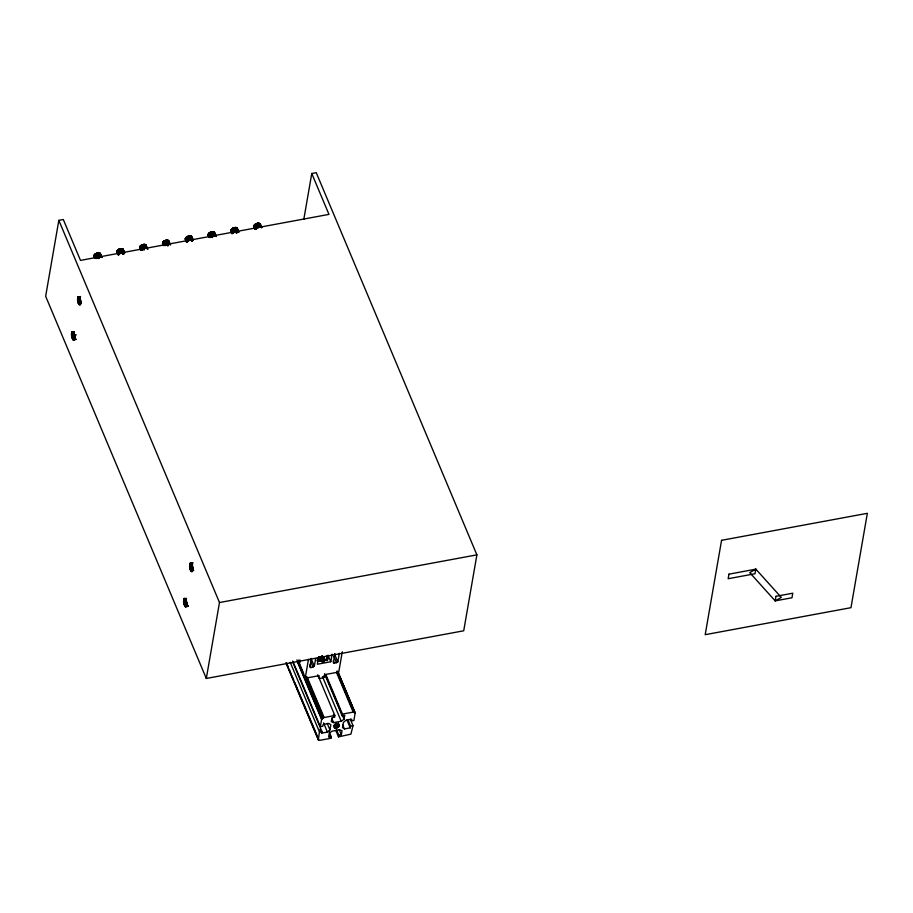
<?xml version="1.0" encoding="UTF-8"?>
<svg xmlns="http://www.w3.org/2000/svg" width="913" height="913" viewBox="0 0 913 913"><rect width="100%" height="100%" fill="white"/><g stroke="black" fill="none" stroke-linecap="round" stroke-linejoin="round"><path stroke-width="1.37" d="M123.449 250.55C123.381 246.407 114.81 249.785 117.298 252.958M140.134 248.724C137.315 245.152 147.735 242.116 145.977 246.978M191.947 237.871C191.878 233.717 183.308 237.106 185.796 240.267M214.566 234.127C215.833 229.414 205.882 232.587 208.621 236.045M232.45 232.187C227.154 230.11 237.871 224.404 237.551 229.574M323.248 661.469C325.93 660.053 324.206 656.299 321.65 655.968M327.641 659.802L326.352 656.173M318.694 656.641L317.37 664.23L330.803 661.742L328.007 655.157C329.273 660.852 321.216 662.884 317.336 660.225M71.511 333.313C72.389 327.687 75.517 336.692 74.672 338.723C73.439 344.486 68.407 330.358 74.318 332.789M77.582 298.38C78.45 292.765 81.577 301.758 80.732 303.789C79.499 309.564 74.467 295.424 80.378 297.855M183.604 599.944C184.472 594.329 187.599 603.322 186.754 605.365C185.522 611.128 180.489 596.999 186.4 599.43M189.664 565.021C190.532 559.395 193.67 568.4 192.814 570.431C191.582 576.194 186.56 562.066 192.46 564.496M260.467 225.02C260.022 221.094 251.885 224.484 254.282 227.588M100.498 255.104C101.297 250.561 91.814 253.848 94.473 257.181M311.767 173.504L328.954 214.384L80.492 260.399L63.305 219.519L58.831 220.353L45.65 296.28L206.304 678.462L463.713 630.792L476.894 554.853L316.24 172.671L311.767 173.504L303.789 219.44M206.304 678.462L219.485 602.534L58.831 220.353M299.921 659.973L299.213 664.025L305.193 678.245L319.185 675.654C315.852 680.253 326.569 678.268 324.777 674.616L338.769 672.025L342.284 651.779M305.193 678.245L308.48 659.346M311.333 658.456L309.838 667.095L310.819 667.643L314.312 666.262L315.67 658.456M317.313 661.389L317.77 658.787M317.656 661.252L318.329 657.349M318.009 661.138L318.683 657.234M318.386 661.058L319.059 657.143M318.763 661.001L319.447 657.098M319.162 660.978L319.835 657.063M319.561 660.978L320.235 657.075M319.961 661.012L320.634 657.109M320.349 661.08L321.034 657.177M320.748 661.172L321.422 657.269M321.125 661.297L322.027 656.093M321.49 661.446L322.392 656.242M321.833 661.617L322.746 656.413M322.163 661.822L323.065 656.618M322.472 662.039L323.373 656.835M322.974 660.989L323.647 657.075M323.213 661.24L323.898 657.337M323.43 661.514L324.115 657.611M323.613 661.811L324.286 657.896M323.761 662.108L324.435 658.193M324.092 661.103L324.549 658.501M324.195 661.72L324.617 658.809M324.183 662.028L324.64 659.426M327.288 657.668L327.641 655.648M327.082 660.795L327.436 658.764M327.482 658.193L327.824 656.173M327.596 658.73L328.121 655.694M327.584 659.825L328.178 656.23M330.803 661.742L332.127 654.153M290.186 662.29L319.436 731.872L318.34 739.872L320.155 740.272L330.894 738.275L331.179 736.608L328.977 731.359M319.938 729.225L321.604 733.162L327.413 732.089L329.958 729.932L330.848 724.762L328.92 723.427L323.099 724.511L322.803 726.257L320.337 726.714L321.604 719.421L323.51 717.652L334.843 715.495L317.735 674.798M334.923 653.628L333.336 662.747L334.329 663.295L337.821 661.914L339.316 653.274M321.604 733.162L321.901 731.416L292.651 661.834M324.503 673.748L342.17 715.758L344.737 715.278L344.053 719.227L341.222 721.224L333.61 722.628L331.293 721.601L331.99 717.652L334.557 717.173L334.843 715.495M350.261 719.09L353.011 725.652L350.912 734.143L338.506 736.871L338.791 735.205L336.589 729.944M342.17 715.758L342.455 714.092L325.895 674.696M338.791 735.205L341.371 734.725L342.055 730.777L339.739 729.738L332.127 731.142L329.296 733.139L328.612 737.088L331.179 736.608M338.061 672.116L355.168 712.825L353.913 720.494L351.448 720.95L351.756 719.204L345.936 720.277L343.402 722.445L342.501 727.604L344.429 728.939L350.25 727.855L350.558 726.109L347.796 719.547M168.985 242.424C169.784 237.871 160.3 241.158 162.959 244.501M339.305 726.155C335.973 718.451 329.844 733.778 339.305 726.155L338.198 723.53M77.731 297.067L80.527 296.542M77.673 297.341L80.47 296.828M77.628 297.661L80.424 297.136M77.594 298.003L80.39 297.49M77.582 298.779L80.378 298.254M77.594 299.19L80.39 298.677M77.628 299.635L80.424 299.11M77.673 300.08L80.47 299.555M77.731 300.537L80.527 300.012M77.81 300.993L80.606 300.468M77.89 301.45L80.686 300.936M77.993 301.906L80.789 301.381M78.107 302.34L80.903 301.826M78.221 302.774L81.017 302.26M78.358 303.184L81.154 302.671M78.495 303.573L81.291 303.059M78.632 303.938L81.428 303.413M71.602 332.275L74.398 331.75M71.556 332.583L74.352 332.07M71.534 332.937L74.33 332.412M71.511 333.702L74.318 333.188M71.534 334.124L74.33 333.61M71.568 334.557L74.364 334.044M71.613 335.003L74.41 334.489M71.671 335.459L75.87 334.683M71.739 335.916L75.939 335.139M71.83 336.383L74.626 335.858M71.933 336.829L74.729 336.315M72.036 337.274L74.843 336.76M72.161 337.707L74.957 337.182M72.287 338.118L75.083 337.593M72.424 338.506L75.231 337.981M72.572 338.871L75.368 338.346M72.72 339.202L75.517 338.677M72.869 339.499L75.676 338.985M73.029 339.773L75.825 339.248M73.188 340.001L75.984 339.476M189.972 563.253L192.769 562.739M189.881 563.458L192.677 562.944M189.813 563.709L192.609 563.184M189.756 563.983L192.552 563.469M189.71 564.302L192.506 563.778M189.676 564.645L192.472 564.12M189.664 565.421L192.46 564.896M189.676 565.832L192.483 565.318M189.71 566.265L192.506 565.752M189.756 566.722L192.552 566.197M189.813 567.178L192.62 566.653M189.893 567.635L192.689 567.11M189.984 568.091L192.78 567.566M190.075 568.537L192.871 568.023M190.189 568.982L192.985 568.468M190.303 569.415L193.111 568.89M190.44 569.826L193.236 569.301M190.577 570.214L193.373 569.689M190.726 570.579L193.522 570.054M190.874 570.91L193.67 570.397M183.684 598.917L186.492 598.392M183.65 599.225L186.446 598.711M183.616 599.579L186.412 599.054M183.604 600.343L186.4 599.83M183.616 600.765L186.412 600.252M183.65 601.199L186.446 600.686M183.696 601.644L186.492 601.131M183.753 602.101L186.549 601.587M183.833 602.557L186.629 602.044M183.912 603.014L186.709 602.5M184.015 603.47L186.811 602.957M184.129 603.915L186.925 603.402M184.243 604.338L187.039 603.824M184.38 604.748L187.176 604.235M184.517 605.148L187.313 604.623M184.654 605.502L187.45 604.988M184.803 605.844L187.599 605.319M184.962 606.141L187.758 605.627M185.111 606.403L187.907 605.89M185.271 606.631L188.067 606.118M185.419 606.825L188.226 606.3M219.485 602.534L476.894 554.853M342.455 714.092L353.205 712.106L355.168 712.825M319.436 731.872L321.901 731.416M350.558 726.109L353.011 725.652M318.409 661.411L317.256 660.487M260.342 224.153L261.552 227.04M260.068 223.799L261.723 227.736M259.806 223.617L261.597 227.645M259.486 223.468L261.312 227.474M259.315 223.411L260.97 227.348M259.132 223.354L260.787 227.291M258.938 223.32L260.593 227.257M258.527 223.286L260.399 227.234M258.311 223.286L259.965 227.223M258.082 223.297L259.737 227.234M257.854 223.308L259.509 227.246M257.626 223.343L259.281 227.28M257.398 223.388L259.052 227.326M257.158 223.445L258.813 227.383M256.918 223.502L258.573 227.44M256.69 223.582L258.345 227.52M256.45 223.674L258.105 227.611M256.222 223.765L257.877 227.702M255.994 223.868L257.649 227.805M255.777 223.982L257.432 227.919M255.56 224.107L257.215 228.045M255.355 224.233L257.01 228.17M255.161 224.37L256.815 228.307M254.978 224.507L256.633 228.444M254.795 224.655L256.45 228.592M254.624 224.803L256.279 228.741M254.476 224.963L256.131 228.901M254.339 225.123L255.994 229.06M254.213 225.283L255.868 229.22M253.997 225.614L255.104 228.239M253.917 225.773L255.012 228.398M253.848 225.945L254.898 228.729M253.757 226.264L254.841 229.197M253.746 226.721L254.853 229.346M237.232 228.033L238.989 232.073M236.969 227.839L238.704 232.039M236.661 227.691L238.476 231.697M236.49 227.634L238.145 231.571M236.307 227.588L237.962 231.525M236.113 227.554L237.768 231.491M235.908 227.531L237.563 231.468M235.691 227.508L237.346 231.446M235.474 227.508L237.129 231.446M235.257 227.52L236.912 231.457M235.029 227.542L236.684 231.48M234.789 227.577L237.003 232.826M234.561 227.611L236.764 232.872M234.321 227.668L236.535 232.918M234.093 227.736L236.296 232.986M233.854 227.816L235.508 231.754M233.625 227.896L235.28 231.834M233.386 227.988L235.052 231.925M233.169 228.102L234.824 232.039M232.941 228.204L234.607 232.142M232.735 228.33L234.39 232.267M232.53 228.455L234.185 232.393M232.324 228.592L233.99 232.53M232.142 228.741L233.796 232.678M231.959 228.878L233.625 232.826M231.799 229.037L233.454 232.975M231.64 229.186L232.747 231.822M231.503 229.346L232.61 231.97M231.377 229.517L232.484 232.142M231.263 229.677L232.267 232.461M231.08 230.008L232.187 232.632M231.012 230.167L232.062 232.963M230.921 230.498L232.005 233.272M230.898 230.806L232.096 233.865M214.509 232.37L216.335 236.547M214.281 232.153L216.05 236.193M213.996 231.993L215.879 236.262M213.653 231.868L215.491 235.862M213.471 231.811L215.126 235.748M213.277 231.776L214.932 235.714M213.071 231.754L214.726 235.691M212.866 231.742L214.521 235.68M212.649 231.742L214.304 235.68M212.421 231.742L214.076 235.691M212.193 231.765L213.847 235.702M211.964 231.799L213.619 235.737M211.725 231.845L213.38 235.782M211.496 231.902L213.151 235.839M211.257 231.959L212.912 235.896M211.017 232.039L212.683 235.976M210.789 232.13L212.444 236.068M210.561 232.222L212.215 236.159M210.332 232.324L212.546 237.574M210.116 232.438L211.77 236.376M209.899 232.564L211.554 236.501M209.693 232.689L211.348 236.627M209.499 232.826L211.154 236.764M209.305 232.963L210.971 236.901M209.134 233.112L210.789 237.049M208.963 233.26L210.618 237.197M208.815 233.42L210.469 237.357M208.678 233.58L210.332 237.517M208.541 233.739L209.648 236.364M208.426 233.899L209.534 236.535M208.335 234.07L209.351 236.855M208.187 234.401L209.282 237.026M208.13 234.561L209.203 237.346M208.073 234.881L209.18 237.506M191.776 236.707L193.088 239.868M191.445 236.387L193.225 240.427M191.159 236.216L192.963 240.233M191 236.147L192.654 240.085M190.828 236.09L192.483 240.028M190.452 236.011L192.301 239.982M190.246 235.988L191.901 239.925M190.03 235.965L192.244 241.215M189.813 235.965L192.027 241.215M189.596 235.976L191.798 241.226M189.368 235.999L191.022 239.936M189.128 236.033L190.783 239.971M188.9 236.068L190.555 240.016M188.66 236.125L190.315 240.062M188.432 236.193L190.087 240.13M188.192 236.273L189.847 240.21M187.964 236.353L189.619 240.29M187.724 236.444L189.379 240.381M187.507 236.558L189.162 240.496M187.279 236.661L188.934 240.598M187.074 236.787L188.729 240.724M186.868 236.912L188.523 240.849M186.663 237.049L188.318 240.986M186.48 237.197L188.135 241.135M186.298 237.334L187.405 239.971M186.138 237.494L187.793 241.431M185.978 237.642L187.633 241.591M185.841 237.802L187.496 241.74M185.716 237.973L187.37 241.911M185.601 238.133L187.256 242.071M185.499 238.293L186.606 240.918M185.419 238.464L186.457 241.249M185.293 238.784L186.366 241.58M185.248 239.103L186.355 242.036M168.734 240.712L170.594 244.878M168.483 240.53L170.217 244.718M168.163 240.381L169.989 244.387M167.992 240.324L169.647 244.262M167.809 240.267L169.464 244.205M167.615 240.233L169.27 244.17M167.41 240.21L169.065 244.148M167.205 240.199L168.859 244.136M166.988 240.199L168.643 244.136M166.759 240.199L168.414 244.148M166.531 240.222L168.186 244.159M166.303 240.256L168.506 245.506M166.063 240.302L168.277 245.551M165.835 240.359L168.038 245.608M165.595 240.416L167.798 245.677M165.356 240.496L167.57 245.745M165.127 240.587L166.782 244.524M164.899 240.678L166.554 244.616M164.671 240.781L166.326 244.718M164.454 240.895L166.109 244.832M164.237 241.021L165.892 244.958M164.032 241.146L165.687 245.083M163.838 241.283L165.493 245.22M163.644 241.42L165.299 245.357M163.473 241.568L165.127 245.506M163.301 241.717L164.956 245.654M163.153 241.877L164.26 244.501M163.005 242.036L164.112 244.661M162.879 242.196L163.872 244.992M162.674 242.527L163.769 245.152M162.582 242.687L163.689 245.312M162.514 242.858L163.575 245.643M334.557 654.153L337.821 661.914M333.85 656.413L336.566 662.884M333.245 660.704L334.329 663.295M337.513 671.192L355.18 713.201M337.593 671.546L354.712 712.254M337.171 671.397L354.29 712.094M336.657 671.34L353.776 712.049M336.646 672.71L353.205 712.106M346.94 719.98L350.25 727.855M145.909 244.946L147.906 249.363M145.646 244.752L147.381 248.952M145.498 244.673L147.153 248.61M145.167 244.547L146.993 248.541M144.984 244.501L146.639 248.439M144.79 244.467L146.445 248.404M144.585 244.444L146.24 248.382M325.29 674.593L340.195 710.04M341.302 712.665L344.053 719.227M144.368 244.422L146.023 248.359M144.151 244.422L145.806 248.359M143.934 244.433L145.589 248.37M143.706 244.456L145.361 248.393M143.467 244.49L145.121 248.427M143.238 244.524L144.893 248.473M142.999 244.581L144.653 248.519M142.759 244.65L144.414 248.587M142.531 244.73L144.186 248.667M142.291 244.81L143.946 248.747M142.063 244.901L143.718 248.838M141.846 245.015L144.049 250.265M141.618 245.118L143.273 249.055M141.412 245.243L143.067 249.181M141.207 245.369L142.862 249.306M322.449 676.579L341.222 721.224M342.774 725.002L344.429 728.939M141.001 245.506L142.656 249.443M140.819 245.654L142.474 249.591M140.636 245.791L142.291 249.74M140.476 245.951L142.131 249.888M140.317 246.099L141.972 250.048M140.18 246.259L141.835 250.196M140.054 246.43L141.15 249.055M139.94 246.59L141.036 249.215M139.837 246.75L140.864 249.546M139.689 247.081L140.796 249.706M139.632 247.24L140.682 250.185M139.575 247.72L140.682 250.345M338.369 723.039L339.476 725.664M311.059 658.513L314.312 666.262M337.867 724.02L338.974 726.645M333.45 714.548L334.557 717.173M336.829 723.164L338.495 727.102M310.352 660.772L313.068 667.232M339.157 729.476L341.371 734.725M336.246 723.575L337.901 727.513M335.573 723.895L337.228 727.832M334.866 724.112L336.52 728.049M309.735 665.063L310.819 667.643M331.955 718.691L333.61 722.628M334.729 725.515L335.824 728.152M334.078 725.493L335.185 728.129M335.744 730.309L338.506 736.871M333.53 725.356L334.637 727.981M327.196 723.358L329.958 729.932M306.996 676.784L324.104 717.492M306.403 676.944L323.51 717.652M298.665 660.122L299.772 662.758M306.391 678.507L322.951 717.903M298.163 660.453L303.675 673.589M304.782 676.213L322.449 718.223M329.787 735.65L330.894 738.275M297.752 660.829L322.038 718.611M323.556 722.902L327.413 732.089M296.908 659.928L321.741 719.01M297.318 661.651L321.604 719.421M123.187 249.283L124.613 252.707M122.947 249.066L124.613 253.015M122.662 248.907L124.476 252.924M122.502 248.838L124.157 252.775M122.148 248.724L123.985 252.718M121.954 248.69L123.609 252.627M121.749 248.667L123.963 253.917M121.543 248.656L123.746 253.905M121.326 248.656L123.529 253.905M121.098 248.656L123.301 253.917M120.87 248.678L123.072 253.928M120.642 248.713L122.844 253.962M120.402 248.758L122.616 254.008M120.174 248.815L121.828 252.753M119.934 248.872L121.589 252.81M119.694 248.952L121.349 252.89M119.466 249.044L121.121 252.981M292.742 661.058L320.337 726.714M119.238 249.135L120.893 253.072M119.01 249.238L120.664 253.175M118.793 249.352L120.448 253.289M118.576 249.477L120.231 253.415M118.37 249.603L120.025 253.54M118.176 249.74L119.831 253.677M117.982 249.877L119.637 253.814M117.811 250.025L119.466 253.962M117.64 250.173L119.295 254.111M117.492 250.333L119.147 254.271M117.343 250.493L118.998 254.43M117.218 250.653L118.873 254.59M117.104 250.813L118.758 254.761M117.012 250.984L118.667 254.921M116.921 251.143L117.96 253.94M116.807 251.474L117.868 254.259M116.75 251.794L117.891 254.864M286.499 662.804L288.154 666.741M289.261 669.366L290.916 673.303M292.023 675.94L293.678 679.877M294.785 682.502L317.404 736.335M286.077 662.644L318.648 740.123M286.168 663.386L318.34 739.872M100.441 253.62L102.096 257.557M100.122 253.3L102.005 257.443M99.837 253.129L101.72 257.409M99.677 253.061L101.332 256.998M99.506 253.004L101.16 256.941M99.118 252.924L100.966 256.895M98.924 252.901L100.578 256.838M98.707 252.878L100.362 256.815M98.49 252.878L100.145 256.815M98.273 252.89L99.928 256.827M98.045 252.912L99.7 256.85M97.805 252.947L99.46 256.884M97.577 252.981L99.232 256.93M97.337 253.038L98.992 256.975M97.098 253.106L99.312 258.356M96.869 253.186L99.072 258.436M96.63 253.266L98.844 258.516M96.401 253.358L98.056 257.295M96.173 253.472L97.839 257.409M95.956 253.574L97.611 257.512M95.751 253.7L97.406 257.637M95.534 253.825L97.2 257.763M95.34 253.962L96.995 257.9M95.157 254.111L96.812 258.048M94.975 254.248L96.63 258.196M94.815 254.407L96.47 258.345M94.655 254.556L96.31 258.505M94.518 254.716L95.625 257.34M94.393 254.887L95.488 257.512M94.279 255.047L95.374 257.671M94.176 255.206L95.283 257.831M94.096 255.378L95.123 258.162M93.971 255.697L95.078 258.322M93.936 255.868L95.043 258.493M323.921 675.586L324.286 677.457M728.916 574.174L728.186 578.728L754.983 573.752L755.781 569.164L728.916 574.174M721.567 540.313L705.19 634.683L850.973 607.681L867.35 513.311L721.567 540.313M775.982 596.315L775.194 600.88L791.982 597.764L792.769 593.21L775.982 596.315M755.85 569.153L749.733 572.622L775.194 600.88L781.3 597.41L755.85 569.153"/></g></svg>
